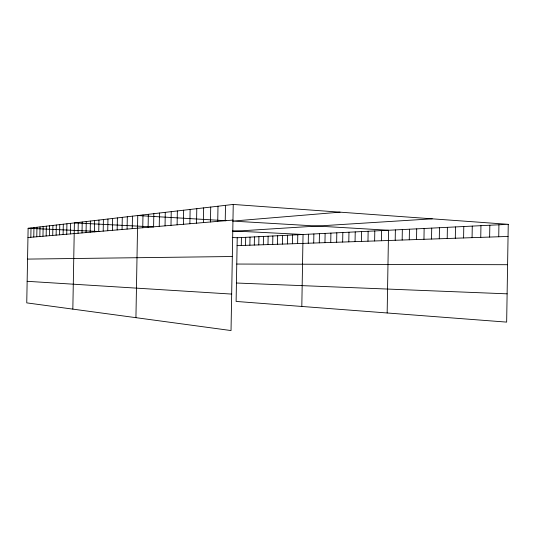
<?xml version="1.0" encoding="UTF-8"?>
<svg xmlns="http://www.w3.org/2000/svg" width="535" height="535" viewBox="0 0 535 535"><rect width="100%" height="100%" fill="white"/><g stroke="black" fill="none" stroke-linecap="round" stroke-linejoin="round"><path stroke-width="0.8" d="M480.758 237.366L480.945 225.67M489.639 237.065L489.833 225.235M498.734 236.758L498.928 224.78M508.25 224.319L506.658 322.11L236.109 301.432L237.226 237.747L508.25 224.319L233.24 204.444L28.121 228.291L26.75 302.877L231.033 330.556L233.24 204.444M98.754 231.508L98.962 220.052M103.195 231.127L103.402 219.537M107.742 230.739L107.95 219.009M112.397 230.344L112.611 218.467M117.172 229.936L117.392 217.912M122.067 229.522L122.288 217.344M127.089 229.094L127.31 216.755M132.245 228.652L132.466 216.16M135.93 317.67L137.756 215.545L226.017 220.721M142.751 227.756L142.979 214.936M148.108 227.301L148.335 214.314M153.599 226.833L153.833 213.672M159.243 226.352L159.477 213.017M165.041 225.857L165.275 212.341M170.993 225.355L171.233 211.653M177.112 224.834L177.359 210.937M183.405 224.292L183.652 210.208M189.878 223.744L190.126 209.452M196.539 223.175L196.793 208.683M203.394 222.593L203.654 207.881M210.456 221.992L210.716 207.058M217.732 221.37L217.999 206.216M225.228 220.734L225.502 205.34M241.278 245.498L241.419 237.54M245.545 245.351L245.685 237.326M249.878 245.204L250.019 237.112M254.292 245.057L254.433 236.891M258.773 244.903L258.92 236.671M263.34 244.749L263.481 236.443M267.981 244.595L268.129 236.216M272.703 244.435L272.85 235.982M277.511 244.268L277.658 235.741M282.406 244.1L282.554 235.5M287.389 243.933L287.542 235.253M292.464 243.759L292.612 235.005M297.634 243.585L297.781 234.745M301.814 306.455L303.044 234.484L232.371 230.906M308.254 243.224L308.407 234.223M313.717 243.037L313.871 233.949M319.288 242.85L319.442 233.675M324.959 242.656L325.12 233.394M330.75 242.462L330.904 233.106M336.649 242.261L336.809 232.812M342.661 242.054L342.828 232.518M348.8 241.847L348.967 232.21M355.059 241.633L355.227 231.902M361.453 241.419L361.62 231.581M367.973 241.198L368.14 231.26M374.634 240.971L374.801 230.933M381.435 240.743L381.602 230.592M387.159 312.975L388.55 230.251L232.591 221.102L340.066 212.161M395.198 240.275L395.372 229.91M402.159 240.034L402.333 229.568M409.268 239.794L409.449 229.214M416.531 239.546L416.712 228.853M423.954 239.299L424.135 228.485M431.531 239.038L431.718 228.111M439.282 238.777L439.469 227.729M447.207 238.51L447.394 227.335M455.312 238.236L455.492 226.934M463.598 237.948L463.785 226.526M472.077 237.66L472.265 226.104M30.836 237.293L31.01 227.95M33.779 237.038L33.952 227.609M36.781 236.784L36.955 227.261M39.844 236.523L40.018 226.907M42.967 236.256L43.141 226.539M46.15 235.982L46.331 226.171M49.407 235.708L49.588 225.79M52.724 235.427L52.911 225.409M56.121 235.139L56.302 225.014M59.579 234.838L59.766 224.606M63.117 234.537L63.311 224.198M66.735 234.23L66.922 223.777M70.426 233.915L70.62 223.349M72.834 309.123L74.398 222.908L153.578 226.92M78.07 233.267L78.264 222.46M82.015 232.932L82.216 221.998M86.055 232.585L86.255 221.53M90.194 232.237L90.395 221.049M94.421 231.876L94.628 220.554M27.954 237.533L232.966 220.072M232.33 231.367L432.24 218.828M237.085 245.639L508.056 236.443M27.552 259.094L232.33 256.519M236.764 264.049L507.595 264.705M236.43 283.015L507.12 293.835M28.121 228.291L99.764 231.528M232.284 237.52L237.226 237.747M27.145 281.31L231.675 294.083"/></g></svg>
